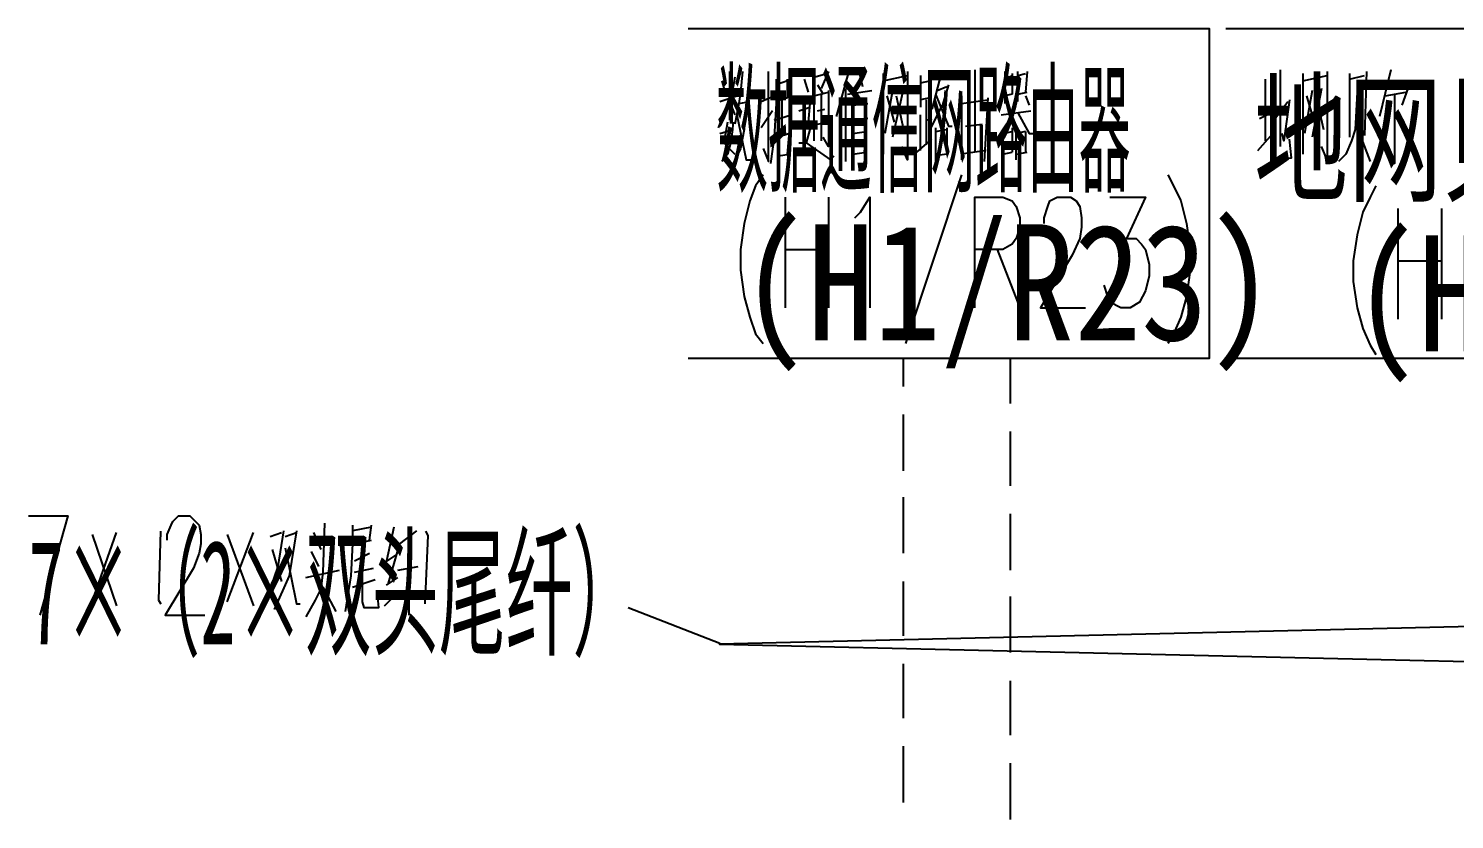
# Model space of a CAD drawing. Header units: metres. Extents: x 17 to 1757, y 17 to 1207.
# Drawn here: x 406.4 to 516, y 982.9 to 1043.7 of the extents above; entities that cross this region are included whole.
import ezdxf

# ---------------------------------------------------------------- set-up
doc = ezdxf.new("R2010")
doc.units = ezdxf.units.M
for name, color, linetype in [('LINES', 7, 'Continuous'), ('POLYLINES', 4, 'Continuous'), ('RECTS', 7, 'Continuous'), ('TEXTS', 3, 'Continuous')]:
    doc.layers.add(name, color=color, linetype=linetype)

msp = doc.modelspace()

# ---------------------------------------------------------------- linework, layer by layer
at = {"layer": 'LINES'}
for p, q in [((460.25, 1040.4), (460.25, 1036.66)), ((460.68, 1039.97), (460.39, 1038.38)), ((466.73, 1039.97), (467.74, 1040.26)), ((467.88, 1040.4), (467.3, 1039.1)), ((469.46, 1040.54), (468.46, 1036.94)), ((470.18, 1040.54), (470.47, 1039.25)), ((472.06, 1040.26), (472.06, 1034.06)), ((472.06, 1039.68), (473.93, 1040.11)), ((474.94, 1040.11), (474.94, 1037.66)), ((476.52, 1040.26), (475.8, 1037.52)), ((479.11, 1040.54), (479.11, 1034.21)), ((481.42, 1040.4), (481.42, 1037.95)), ((481.42, 1039.82), (481.99, 1040.11)), ((481.99, 1040.26), (481.99, 1038.67)), ((482.42, 1038.1), (482.42, 1040.4)), ((482.42, 1040.11), (483, 1040.26)), ((483.14, 1040.4), (483, 1038.82)), ((502.58, 1040.54), (502.58, 1034.64)), ((504.31, 1040.26), (504.31, 1034.06)), ((504.31, 1039.68), (506.18, 1040.11)), ((507.91, 1040.26), (507.91, 1035.36)), ((507.91, 1039.82), (509.06, 1040.11)), ((509.21, 1040.4), (509.06, 1035.5)), ((511.08, 1040.54), (510.22, 1036.94)), ((459.67, 1039.68), (459.96, 1038.67)), ((464.71, 1039.68), (463.85, 1039.39)), ((464.71, 1038.38), (464.71, 1039.82)), ((466.01, 1039.82), (466.3, 1038.82)), ((467.02, 1039.39), (467.45, 1038.67)), ((469.18, 1039.1), (469.18, 1033.49)), ((469.32, 1038.67), (471.19, 1038.96)), ((472.78, 1038.96), (472.2, 1035.65)), ((473.64, 1039.1), (472.78, 1035.36)), ((474.94, 1039.54), (475.66, 1039.68)), ((475.66, 1039.82), (475.66, 1038.38)), ((476.23, 1038.96), (476.95, 1039.25)), ((477.1, 1039.39), (476.52, 1037.52)), ((501.43, 1039.82), (501.43, 1035.07)), ((505.03, 1038.96), (504.46, 1035.65)), ((505.75, 1039.1), (505.03, 1035.36)), ((512.38, 1039.1), (511.94, 1037.81)), ((460.25, 1038.24), (459.38, 1036.08)), ((459.53, 1038.1), (460.82, 1038.53)), ((460.25, 1038.1), (460.68, 1037.09)), ((460.97, 1037.95), (461.83, 1038.1)), ((462.7, 1038.1), (463.7, 1038.53)), ((464.71, 1038.38), (463.85, 1038.1)), ((464.28, 1038.24), (464.28, 1035.5)), ((466.73, 1038.53), (467.88, 1038.82)), ((466.73, 1038.82), (466.73, 1035.07)), ((467.3, 1038.67), (467.3, 1035.07)), ((469.75, 1037.81), (470.9, 1037.95)), ((472.34, 1038.53), (472.92, 1036.51)), ((473.06, 1038.53), (473.64, 1035.94)), ((475.66, 1038.38), (474.94, 1038.24)), ((475.37, 1038.24), (475.37, 1034.78)), ((478.1, 1038.53), (478.1, 1033.63)), ((478.1, 1037.95), (480.12, 1038.24)), ((480.12, 1038.38), (479.83, 1033.49)), ((481.99, 1038.67), (481.42, 1038.53)), ((482.42, 1038.67), (483.14, 1038.82)), ((483, 1038.53), (483.29, 1037.81)), ((501.86, 1036.37), (503.16, 1038.1)), ((504.6, 1038.53), (505.18, 1036.51)), ((505.32, 1038.53), (505.9, 1035.94)), ((510.65, 1038.53), (512.23, 1038.82)), ((463.56, 1037.38), (462.7, 1036.08)), ((463.7, 1036.66), (465, 1037.09)), ((465.58, 1037.38), (466.44, 1037.66)), ((467.02, 1037.38), (467.59, 1037.52)), ((470.9, 1036.8), (469.75, 1036.66)), ((474.94, 1034.35), (474.94, 1037.09)), ((475.37, 1036.66), (475.8, 1036.8)), ((476.52, 1037.66), (475.66, 1035.94)), ((481.13, 1037.09), (483.43, 1037.38)), ((501, 1036.8), (501.86, 1037.23)), ((510.94, 1037.23), (510.22, 1034.5)), ((511.66, 1036.94), (512.38, 1035.07)), ((459.53, 1035.65), (460.54, 1035.94)), ((463.99, 1035.79), (463.99, 1033.49)), ((464.86, 1035.65), (463.99, 1035.36)), ((464.71, 1034.06), (464.86, 1035.79)), ((467.02, 1036.37), (467.74, 1036.51)), ((469.75, 1035.94), (469.75, 1033.49)), ((469.75, 1035.65), (470.76, 1035.79)), ((470.76, 1036.08), (470.62, 1034.21)), ((476.09, 1036.08), (476.09, 1033.49)), ((476.09, 1035.79), (476.95, 1035.94)), ((476.95, 1036.08), (476.95, 1034.06)), ((478.39, 1036.22), (479.69, 1036.37)), ((481.27, 1035.65), (481.99, 1035.79)), ((481.27, 1035.79), (481.27, 1033.49)), ((481.99, 1036.08), (481.99, 1034.21)), ((482.28, 1033.63), (482.28, 1036.08)), ((483, 1035.79), (482.28, 1035.65)), ((483, 1035.79), (483, 1034.21)), ((500.86, 1034.35), (502.01, 1035.65)), ((474.65, 1034.21), (475.8, 1035.22)), ((508.78, 1035.36), (509.5, 1033.49)), ((463.99, 1033.92), (464.86, 1034.06)), ((468.02, 1033.63), (468.31, 1033.92)), ((469.75, 1034.06), (470.76, 1034.21)), ((476.95, 1034.06), (476.09, 1033.92)), ((479.98, 1034.35), (478.1, 1034.06)), ((481.27, 1034.06), (481.99, 1034.21)), ((482.28, 1034.06), (483.14, 1034.21)), ((478.1, 1032.48), (473.78, 1019.52)), ((464.57, 1022.26), (464.57, 1030.75)), ((467.88, 1030.75), (467.88, 1022.26)), ((511.66, 1021.39), (511.66, 1029.89)), ((514.97, 1029.89), (514.97, 1021.39)), ((464.57, 1026.72), (467.88, 1026.72)), ((480.84, 1026.72), (482.57, 1022.26)), ((511.66, 1025.86), (514.97, 1025.86)), ((473.64, 1016.21), (473.64, 1018.37)), ((481.85, 1014.91), (481.85, 1018.37)), ((473.64, 1009.73), (473.64, 1014.05)), ((481.85, 1008.58), (481.85, 1012.75)), ((473.64, 1003.39), (473.64, 1007.71)), ((481.85, 1002.1), (481.85, 1006.42)), ((411.29, 999.65), (413.16, 1004.98)), ((421.66, 999.65), (423.67, 1004.98)), ((424.97, 1004.69), (425.83, 1004.98)), ((426.12, 1004.69), (426.98, 1004.98)), ((428.28, 1004.98), (428.86, 1003.68)), ((432.74, 1005.41), (431.3, 1005.12)), ((432.6, 1004.4), (432.74, 1005.55)), ((434.47, 1005.41), (433.9, 1002.82)), ((436.2, 1005.12), (434.9, 1004.11)), ((411.29, 1004.83), (413.16, 999.36)), ((421.66, 1004.83), (423.67, 999.36)), ((431.3, 1004.11), (432.74, 1004.4)), ((435.62, 1004.54), (435.62, 998.64)), ((425.11, 1003.68), (425.83, 1001.23)), ((428.71, 1002.38), (428.14, 1003.54)), ((431.45, 1002.82), (432.6, 1003.39)), ((433.75, 1002.67), (434.62, 1003.25)), ((434.76, 1003.68), (434.04, 1001.09)), ((427.7, 1001.52), (430.3, 1002.1)), ((431.45, 1001.95), (432.89, 1002.24)), ((434.76, 1002.1), (436.34, 1002.38)), ((429, 1000.8), (430.01, 998.93)), ((431.3, 1000.8), (433.03, 1001.38)), ((433.9, 1000.94), (434.76, 1001.52)), ((473.64, 997.06), (473.64, 1001.23)), ((433.75, 999.36), (434.76, 1000.37)), ((481.85, 995.76), (481.85, 1000.08)), ((452.47, 999.22), (459.53, 996.48)), ((473.64, 990.72), (473.64, 994.9)), ((481.85, 989.42), (481.85, 993.6)), ((473.64, 984.24), (473.64, 988.56)), ((481.85, 982.94), (481.85, 987.26))]:
    msp.add_line(p, q, dxfattribs=at)
at = {"layer": 'POLYLINES'}
for points in [[(461.26, 1040.4), (461.11, 1038.82), (460.97, 1037.95), (460.68, 1036.37)], [(462.84, 1034.5), (463.27, 1033.49), (463.27, 1040.4)], [(473.93, 1040.4), (473.93, 1033.63), (473.5, 1034.64)], [(506.18, 1040.4), (506.18, 1033.63), (505.75, 1034.64)], [(463.85, 1039.82), (463.85, 1037.95), (463.7, 1035.36), (463.42, 1033.34)], [(467.88, 1038.96), (467.88, 1034.64), (467.45, 1035.36)], [(461.54, 1038.1), (461.4, 1035.94), (461.11, 1034.5), (460.54, 1033.34)], [(466.44, 1037.95), (466.3, 1036.51), (466.44, 1035.94), (466.15, 1034.93)], [(476.09, 1038.67), (477.1, 1036.22), (477.38, 1036.22)], [(482.28, 1038.24), (481.99, 1037.23), (481.56, 1036.37), (480.7, 1035.07)], [(502.01, 1038.82), (502.01, 1034.06), (502.15, 1033.63), (503.45, 1033.78), (503.3, 1035.22)], [(503.3, 1038.24), (502.87, 1035.07), (502.73, 1035.65)], [(508.49, 1038.82), (508.34, 1035.94), (508.06, 1035.07), (507.62, 1034.06), (507.05, 1033.49)], [(511.37, 1038.67), (511.37, 1034.06), (511.37, 1033.34), (510.94, 1034.35)], [(460.82, 1037.09), (461.54, 1033.63), (461.98, 1033.63)], [(482.42, 1037.23), (483.29, 1035.65), (483.58, 1035.65)], [(460.54, 1036.51), (460.39, 1035.07), (460.1, 1034.06), (459.67, 1033.49)], [(460.1, 1036.51), (459.82, 1034.93), (460.68, 1034.06)], [(465.58, 1034.93), (466.15, 1034.93), (468.02, 1033.63)], [(462.84, 1032.48), (462.26, 1031.62), (461.83, 1030.46), (461.4, 1028.74), (461.11, 1026.72), (461.11, 1025.14), (461.4, 1023.12), (461.83, 1021.54), (462.26, 1020.24), (462.84, 1019.52)], [(493.94, 1032.48), (494.38, 1031.62), (494.95, 1030.46), (495.38, 1028.74), (495.67, 1026.72), (495.67, 1025.14), (495.38, 1023.12), (494.95, 1021.54), (494.38, 1020.24), (493.94, 1019.52)], [(509.93, 1031.62), (509.5, 1030.75), (508.92, 1029.6), (508.49, 1027.87), (508.2, 1025.86), (508.2, 1024.27), (508.49, 1022.26), (508.92, 1020.67), (509.5, 1019.38), (509.93, 1018.66)], [(469.9, 1029.17), (470.33, 1029.6), (471.05, 1030.75), (471.05, 1022.26)], [(479.11, 1022.26), (479.11, 1030.75), (481.27, 1030.75), (481.99, 1030.46), (482.28, 1030.03), (482.57, 1029.17), (482.57, 1028.45), (482.28, 1027.58), (481.99, 1027.15), (481.27, 1026.72), (479.11, 1026.72)], [(484.44, 1028.74), (484.44, 1029.17), (484.73, 1030.03), (484.87, 1030.46), (485.45, 1030.75), (486.46, 1030.75), (486.89, 1030.46), (487.18, 1030.03), (487.32, 1029.17), (487.32, 1028.45), (487.18, 1027.58), (486.6, 1026.29), (484.15, 1022.26), (487.61, 1022.26)], [(489.48, 1030.75), (492.22, 1030.75), (490.78, 1027.58), (491.5, 1027.58), (491.93, 1027.15), (492.22, 1026.72), (492.5, 1025.57), (492.5, 1024.7), (492.22, 1023.55), (491.78, 1022.69), (491.06, 1022.26), (490.34, 1022.26), (489.48, 1022.69), (489.34, 1023.12), (489.05, 1023.98)], [(406.39, 1006.27), (409.42, 1006.27), (407.26, 998.64)], [(417.05, 1004.4), (417.05, 1004.83), (417.34, 1005.55), (417.48, 1005.84), (417.91, 1006.27), (418.78, 1006.27), (419.21, 1005.84), (419.5, 1005.55), (419.64, 1004.83), (419.64, 1004.11), (419.5, 1003.39), (419.06, 1002.24), (416.9, 998.64), (419.93, 998.64)], [(416.53, 1005.08), (416.39, 999.8), (416.57, 999.5)], [(425.98, 1005.12), (425.54, 1002.38), (424.97, 1000.66), (424.39, 999.36)], [(426.98, 1005.12), (426.41, 1001.66), (425.26, 999.07)], [(429.14, 1005.7), (429, 1001.95), (428.86, 1000.66), (428.42, 999.79), (427.7, 998.5)], [(431.3, 1005.55), (431.3, 1004.11), (431.16, 1001.66), (430.73, 998.93)], [(436.88, 999.5), (437.11, 1004.77), (436.93, 1005.08)], [(426.12, 1003.82), (426.98, 999.5), (427.27, 999.5)], [(432.02, 1003.1), (432.02, 999.65), (432.17, 999.22), (433.32, 999.22), (433.18, 1000.51)], [(636.35, 996.42), (547.92, 998.48), (459.5, 996.42), (547.92, 994.35), (636.35, 996.42), (636.35, 996.42)]]:
    msp.add_lwpolyline(points, dxfattribs=at)
at = {"layer": 'RECTS'}
for points in [[(457.08, 1043.71), (497.11, 1043.71), (497.11, 1018.37), (457.08, 1018.37)], [(498.41, 1043.71), (548.95, 1043.71), (548.95, 1018.37), (498.41, 1018.37)]]:
    msp.add_lwpolyline(points, dxfattribs=at)

# ---------------------------------------------------------------- texts
at = {"layer": 'TEXTS'}
for s, height, width, p in [('数据通信网路由器', 8.02, 0.381771, (459.24, 1031.98)), ('地网贝尔TSS320', 8.02, 0.69352, (500.57, 1031.24)), ('(H1/R23)', 8.91, 0.846352, (461.11, 1019.76)), ('(H1/R21)', 8.91, 0.823632, (508.2, 1018.9)), ('7×（2×双头尾纤）', 8.02, 0.492503, (406.39, 996.39))]:
    msp.add_text(s, height=height, dxfattribs=dict(at, width=width)).set_placement(p)

doc.saveas('drawing.dxf')
